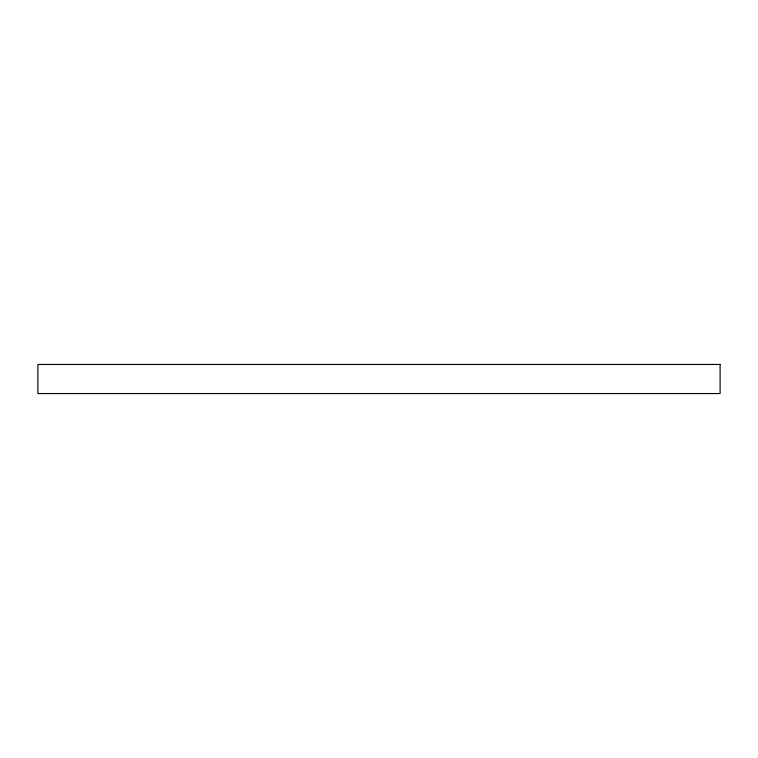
<?xml version="1.0" encoding="UTF-8"?>
<svg xmlns="http://www.w3.org/2000/svg" width="758" height="758" viewBox="0 0 758 758"><rect width="100%" height="100%" fill="white"/><g stroke="black" fill="none" stroke-linecap="round" stroke-linejoin="round"><path stroke-width="1.14" d="M720.1 364.446L37.9 364.446L37.9 393.554L720.1 393.554L720.1 364.446"/></g></svg>
